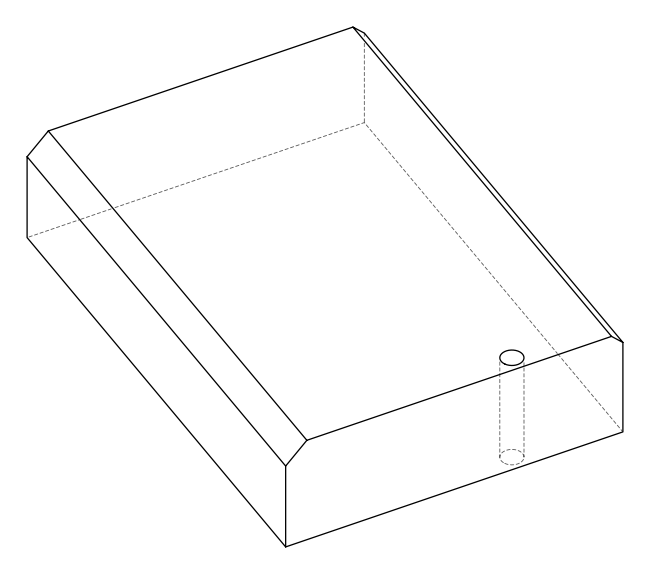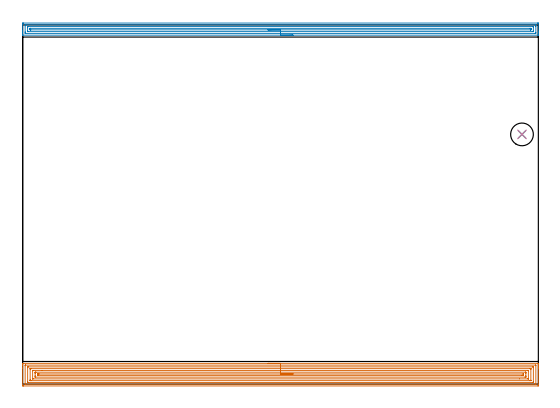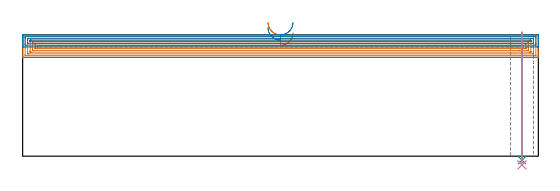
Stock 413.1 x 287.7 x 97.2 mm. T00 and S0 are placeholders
(PLAN: 4 operations, 2 tool changes, 37.7 min)
(1 AREA_MILL | FG_CHAMFER_SURFACE | UGT0205_001 | 23.39 min | 67669 mm3)
(2 AREA_MILL_1 | FG_CHAMFER_SURFACE_1 | UGT0205_001 | 13.42 min | 19423 mm3)
(3 DRILL_THROUGH_HOLE_FROM_SOLID_MATERIAL | STEP1HOLE | NXT0301_065 | 0.41 min | 6711 mm3)
(4 DRILL_TO_ENLARGE_THROUGH_HOLE | STEP1HOLE | UGT0301_251 | 0.43 min | 18530 mm3)
(TOOL UGT0205_001 | Chamfer Mill 20 x 3 x 45 deg. | D20 FL50 Z2)
(TOOL NXT0301_065 | Carbide Drill 9.4mm [860.1-0940-075A1-MM 2214] | D9.4 PA140 FL98 Z2)
(TOOL UGT0301_251 | Twist Drill 18.2 mm | D18.2 PA118 FL135 Z2)
(OP 1 AREA_MILL)
G17 G21 G94 G90
T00 M6
G54
G17 G0 G90 X196.55 Y16.6 S1061 M3
G43 Z107.2 H0
G94 G1 X196.588 Z106.328 F250.
X196.702 Z105.463
X196.891 Z104.612
X197.153 Z103.78
X197.487 Z102.974
X197.89 Z102.2
X198.359 Z101.464
X198.89 Z100.772
X199.479 Z100.129
X200.122 Z99.539
X200.814 Z99.008
X201.55 Z98.54
X202.324 Z98.137
X203.13 Z97.803
X203.962 Z97.541
X204.814 Z97.352
X205.678 Z97.238
X206.55 Z97.2
X412.928
X413.09 Y16.597 Z97.188
X413.093 Y16.548 Z97.14
X413.1 Y16.149 Z96.748
Y15.811 Z96.41
Y15.124 Z95.719
Y13.889 Z94.486
Y13.342 Z93.936
Y12.724 Z93.32
Y-0.915 Z79.683
X413.098 Y-1.191 Z79.407
X413.09 Y-1.492 Z79.106
X412.788 Y-1.499 Z79.099
X0.619 Y-1.5 Z79.1
X0.309 Y-1.497 Z79.102
X0.01 Y-1.492 Z79.106
X0. Y-1.188 Z79.409
Y12.724 Z93.32
Y15.124 Z95.719
Y15.81 Z96.41
Y16.149 Z96.748
X0.007 Y16.548 Z97.14
X0.01 Y16.597 Z97.188
X0.172 Y16.6 Z97.2
X206.55
Y15.186 Z95.786
X410.757 Y15.185 Z95.785
X410.881 Y15.182 Z95.782
X411.09 Y15.175 Z95.775
X411.093 Y15.124 Z95.724
X411.099 Y14.72 Z95.32
Y0.463 Z81.063
X411.093 Y-0.024 Z80.576
X411.09 Y-0.068 Z80.532
X410.943 Y-0.079 Z80.521
X410.819 Y-0.085 Z80.515
X410.757 Y-0.086 Z80.514
X410.694
X2.343 Y-0.085 Z80.515
X2.219 Y-0.082 Z80.518
X2.01 Y-0.075 Z80.525
X2.007 Y-0.024 Z80.576
X2.001 Y0.38 Z80.98
Y14.637 Z95.237
X2.007 Y15.124 Z95.724
X2.01 Y15.168 Z95.768
X2.158 Y15.179 Z95.779
X2.281 Y15.184 Z95.784
X2.344 Y15.186 Z95.786
X2.406
X206.55
Y13.771 Z94.371
X408.477
X408.908 Y13.767 Z94.367
X409.05 Y13.764 Z94.364
X409.09 Y13.758 Z94.358
X409.095 Y13.661 Z94.261
X409.098 Y13.534 Z94.134
X409.1 Y13.342 Z93.942
Y13.15 Z93.75
X409.099 Y1.568 Z82.168
X409.09 Y1.375 Z81.975
X409.087 Y1.334 Z81.934
X409.068 Y1.332 Z81.932
X409.015 Y1.33 Z81.93
X408.908 Y1.329 Z81.929
X408.445 Y1.328 Z81.928
X4.623 Y1.329 Z81.929
X4.193 Y1.333 Z81.933
X4.05 Y1.335 Z81.935
X4.01 Y1.342 Z81.942
X4.005 Y1.438 Z82.038
X4.002 Y1.566 Z82.166
X4. Y1.758 Z82.358
Y1.95 Z82.55
X4.001 Y13.532 Z94.132
X4.01 Y13.725 Z94.325
X4.013 Y13.765 Z94.365
X4.032 Y13.767 Z94.367
X4.085 Y13.77 Z94.37
X4.193 Y13.771 Z94.371
X4.655
X206.55
Y12.357 Z92.957
X406.321
X407.041 Y12.352 Z92.952
X407.08 Y12.35 Z92.95
X407.09 Y12.344 Z92.944
X407.093 Y12.32 Z92.92
X407.097 Y12.215 Z92.815
X407.099 Y12.003 Z92.603
X407.1 Y11.58 Z92.18
X407.099 Y3.105 Z83.705
X407.097 Y2.888 Z83.488
X407.093 Y2.779 Z83.379
X407.09 Y2.756 Z83.356
X407.077 Y2.749 Z83.349
X407.023 Y2.747 Z83.347
X406.227 Y2.743 Z83.343
X406.134
X6.779
X6.059 Y2.748 Z83.348
X6.02 Y2.749 Z83.349
X6.01 Y2.756 Z83.356
X6.007 Y2.78 Z83.38
X6.003 Y2.885 Z83.485
X6.001 Y3.097 Z83.697
X6. Y3.52 Z84.12
X6.001 Y11.995 Z92.595
X6.003 Y12.212 Z92.812
X6.007 Y12.321 Z92.921
X6.01 Y12.344 Z92.944
X6.023 Y12.35 Z92.95
X6.078 Y12.353 Z92.953
X6.873 Y12.357 Z92.957
X6.966
X206.55
Y10.943 Z91.543
X404.44
X405.062 Y10.94 Z91.54
X405.084 Y10.937 Z91.537
X405.09 Y10.934 Z91.534
X405.097 Y10.905 Z91.505
X405.099 Y10.669 Z91.269
Y4.431 Z85.031
X405.097 Y4.267 Z84.867
X405.093 Y4.185 Z84.785
X405.091 Y4.169 Z84.769
X405.068 Y4.164 Z84.764
X404.991 Y4.161 Z84.761
X404.715 Y4.158 Z84.758
X397.913 Y4.157 Z84.757
X8.66
X8.038 Y4.16 Z84.76
X8.016 Y4.163 Z84.763
X8.01 Y4.166 Z84.766
X8.003 Y4.195 Z84.795
X8.001 Y4.431 Z85.031
Y10.669 Z91.269
X8.003 Y10.833 Z91.433
X8.007 Y10.915 Z91.515
X8.009 Y10.93 Z91.53
X8.033 Y10.936 Z91.536
X8.109 Y10.938 Z91.538
X8.385 Y10.942 Z91.542
X15.443 Y10.943 Z91.543
X206.55
Y9.529 Z90.129
X402.654 Y9.528 Z90.128
X402.905 Y9.527 Z90.127
X403.029 Y9.524 Z90.124
X403.084 Y9.522 Z90.122
X403.09 Y9.492 Z90.092
X403.097 Y9.335 Z89.935
X403.099 Y8.887 Z89.487
X403.1 Y8.441 Z89.041
Y6.659 Z87.259
X403.099 Y6.213 Z86.813
X403.097 Y5.771 Z86.371
X403.09 Y5.621 Z86.221
X403.087 Y5.578 Z86.178
X403.055 Y5.576 Z86.176
X402.976 Y5.574 Z86.174
X402.654 Y5.572 Z86.172
X402.404 Y5.571 Z86.171
X10.446 Y5.572 Z86.172
X10.195 Y5.573 Z86.173
X10.071 Y5.576 Z86.176
X10.016 Y5.578 Z86.178
X10.01 Y5.608 Z86.208
X10.003 Y5.765 Z86.365
X10.001 Y6.213 Z86.813
X10. Y6.659 Z87.259
Y8.441 Z89.041
X10.001 Y8.887 Z89.487
X10.003 Y9.329 Z89.929
X10.01 Y9.48 Z90.08
X10.013 Y9.522 Z90.122
X10.045 Y9.524 Z90.124
X10.124 Y9.526 Z90.126
X10.446 Y9.528 Z90.128
X10.696 Y9.529 Z90.129
X206.55
Y8.115 Z88.715
X400.867 Y8.114 Z88.714
X400.986 Y8.113 Z88.713
X401.065 Y8.11 Z88.71
X401.087 Y8.108 Z88.708
X401.091 Y8.099 Z88.699
X401.095 Y8.073 Z88.673
X401.098 Y7.995 Z88.595
X401.099 Y7.764 Z88.364
X401.092 Y7.104 Z87.704
X401.09 Y6.995 Z87.595
X400.982 Y6.99 Z87.59
X400.867 Y6.988 Z87.588
X400.093 Y6.985 Z87.585
X399.973
X12.233 Y6.986 Z87.586
X12.114 Y6.987 Z87.587
X12.035 Y6.99 Z87.59
X12.013 Y6.992 Z87.592
X12.009 Y7.001 Z87.601
X12.005 Y7.027 Z87.627
X12.002 Y7.104 Z87.704
X12.001 Y7.336 Z87.936
X12.008 Y7.995 Z88.595
X12.01 Y8.105 Z88.705
X12.118 Y8.11 Z88.71
X12.233 Y8.112 Z88.712
X13.007 Y8.114 Z88.714
X13.127 Y8.115 Z88.715
X206.55
X207.422 Z88.753
X208.287 Z88.866
X209.138 Z89.055
X209.97 Z89.318
X210.776 Z89.651
X211.55 Z90.054
X212.286 Z90.523
X212.978 Z91.054
X213.621 Z91.644
X214.21 Z92.287
X214.742 Z92.979
X215.21 Z93.715
X215.613 Z94.488
X215.947 Z95.294
X216.209 Z96.126
X216.398 Z96.978
X216.512 Z97.843
X216.55 Z98.715
G0 Z107.2
M5
M2
(OP 2 AREA_MILL_1)
G17 G21 G94 G90
T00 M6
G54
G17 G0 G90 X216.55 Y279.5 S1061 M3
G43 Z107.2 H0
G94 G1 X216.512 Z106.328 F250.
X216.398 Z105.463
X216.209 Z104.612
X215.947 Z103.78
X215.613 Z102.974
X215.21 Z102.2
X214.742 Z101.464
X214.21 Z100.772
X213.621 Z100.129
X212.978 Z99.539
X212.286 Z99.008
X211.55 Z98.54
X210.776 Z98.137
X209.97 Z97.803
X209.138 Z97.541
X208.286 Z97.352
X207.422 Z97.238
X206.55 Z97.2
X0.168
X0.006 Y279.501 Z97.19
X0.004 Y279.502 Z97.189
X0. Y279.841 Z96.858
Y280.147 Z96.553
Y280.826 Z95.869
Y282.047 Z94.65
Y282.588 Z94.106
Y283.198 Z93.497
Y288.484 Z88.213
X0.003 Y288.755 Z87.942
X0.01 Y289.192 Z87.506
X0.172 Y289.196 Z87.502
X0.619 Y289.2 Z87.5
X412.481
X412.927 Y289.196 Z87.502
X413.09 Y289.192 Z87.506
X413.1 Y289.026 Z87.672
Y282.588 Z94.106
Y282.047 Z94.65
Y281.707 Z94.989
Y281.166 Z95.531
Y280.826 Z95.869
Y280.147 Z96.553
Y279.843 Z96.856
X413.096 Y279.502 Z97.189
X412.928 Y279.5 Z97.2
X206.55
Y280.914 Z95.786
X2.406 Y280.915 Z95.785
X2.315 Y280.916 Z95.784
X2.039 Y280.921 Z95.779
X2.01 Y281.011 Z95.689
X2.003 Y281.223 Z95.477
X2.001 Y281.707 Z94.993
X2. Y282.107 Z94.593
X2.001 Y286.993 Z89.707
X2.003 Y287.39 Z89.31
X2.014 Y287.779 Z88.921
X2.406 Y287.785 Z88.915
X2.496
X410.694
X410.785 Y287.784 Z88.916
X411.061 Y287.779 Z88.921
X411.09 Y287.689 Z89.011
X411.097 Y287.477 Z89.223
X411.099 Y286.993 Z89.707
X411.1 Y286.593 Z90.107
X411.099 Y281.707 Z94.993
X411.097 Y281.31 Z95.39
X411.086 Y280.921 Z95.779
X410.694 Y280.916 Z95.784
X410.604 Y280.915 Z95.785
X206.55 Y280.914 Z95.786
Y282.328 Z94.372
X4.105 Y282.329 Z94.371
X4.035 Y282.33 Z94.37
X4.014 Y282.332 Z94.368
X4.01 Y282.334 Z94.366
X4.006 Y282.345 Z94.355
X4.003 Y282.398 Z94.302
X4.001 Y282.588 Z94.112
X4. Y282.778 Z93.922
Y285.421 Z91.279
X4.002 Y286.112 Z90.588
X4.004 Y286.298 Z90.402
X4.009 Y286.359 Z90.341
X4.062 Y286.365 Z90.335
X4.193 Y286.367 Z90.333
X4.823 Y286.371 Z90.329
X408.995
X409.065 Y286.37 Z90.33
X409.086 Y286.368 Z90.332
X409.09 Y286.366 Z90.334
X409.094 Y286.355 Z90.345
X409.097 Y286.302 Z90.398
X409.099 Y286.112 Z90.588
X409.1 Y285.922 Z90.778
Y283.279 Z93.421
X409.098 Y282.588 Z94.112
X409.096 Y282.402 Z94.298
X409.091 Y282.341 Z94.359
X409.038 Y282.335 Z94.365
X408.907 Y282.333 Z94.367
X408.277 Y282.329 Z94.371
X206.55 Y282.328 Z94.372
Y283.743 Z92.957
X6.595
X6.133 Y283.745 Z92.955
X6.03 Y283.748 Z92.952
X6.014 Y283.749 Z92.951
X6.01 Y283.765 Z92.935
X6.005 Y283.815 Z92.885
X6.002 Y283.918 Z92.782
X6. Y284.33 Z92.37
X6.001 Y284.78 Z91.92
X6.002 Y284.888 Z91.812
X6.007 Y284.941 Z91.759
X6.01 Y284.949 Z91.751
X6.018 Y284.952 Z91.748
X6.052 Y284.955 Z91.745
X6.258 Y284.957 Z91.743
X406.505
X406.967 Y284.955 Z91.745
X407.07 Y284.952 Z91.748
X407.086 Y284.951 Z91.749
X407.09 Y284.936 Z91.764
X407.095 Y284.885 Z91.815
X407.098 Y284.782 Z91.918
X407.1 Y284.37 Z92.33
X407.099 Y283.92 Z92.78
X407.098 Y283.812 Z92.888
X407.093 Y283.759 Z92.941
X407.09 Y283.751 Z92.949
X407.082 Y283.748 Z92.952
X407.048 Y283.745 Z92.955
X406.842 Y283.743 Z92.957
X206.55
X205.678 Z92.995
X204.814 Z93.109
X203.962 Z93.298
X203.13 Z93.56
X202.324 Z93.894
X201.55 Z94.297
X200.814 Z94.766
X200.122 Z95.297
X199.479 Z95.886
X198.89 Z96.529
X198.358 Z97.221
X197.89 Z97.957
X197.487 Z98.731
X197.153 Z99.537
X196.891 Z100.369
X196.702 Z101.221
X196.588 Z102.086
X196.55 Z102.957
G0 Z107.2
M5
M2
(OP 3 DRILL_THROUGH_HOLE_FROM_SOLID_MATERIAL)
G17 G21 G94 G90
T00 M6
G54
G17 G0 G90 X400. Y200. S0 M3
G43 Z107.2 H1
G94 G81 G98 Z-3.211 F250. R99.2
G80
M5
M2
(OP 4 DRILL_TO_ENLARGE_THROUGH_HOLE)
G17 G21 G94 G90
T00 M6
G54
G17 G0 G90 X400. Y200. S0 M3
G43 Z107.2 H0
G94 G73 G98 Z-6.968 F250. Q17.361 R99.2
G80
M5
M2
